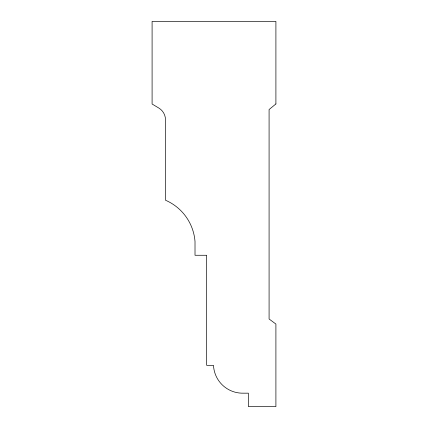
<?xml version="1.0" encoding="UTF-8"?>
<svg xmlns="http://www.w3.org/2000/svg" width="428" height="428" viewBox="0 0 428 428"><rect width="100%" height="100%" fill="white"/><g stroke="black" fill="none" stroke-linecap="round" stroke-linejoin="round"><path stroke-width="0.64" d="M275.905 103.945L269.084 109.547L269.084 318.988L275.905 324.055L275.905 406.6L248.395 406.6L248.395 393.172L243.361 393.172A29.163 29.163 0 0 1 213.502 365.33L206.676 365.33L206.676 255.27L195.013 255.27L195.013 241.488A49.049 49.049 0 0 0 165.502 200.224L165.502 119.845A13.755 13.755 0 0 0 158.831 108.054L152.095 104.009L152.095 21.4L275.905 21.4L275.905 103.945"/></g></svg>
